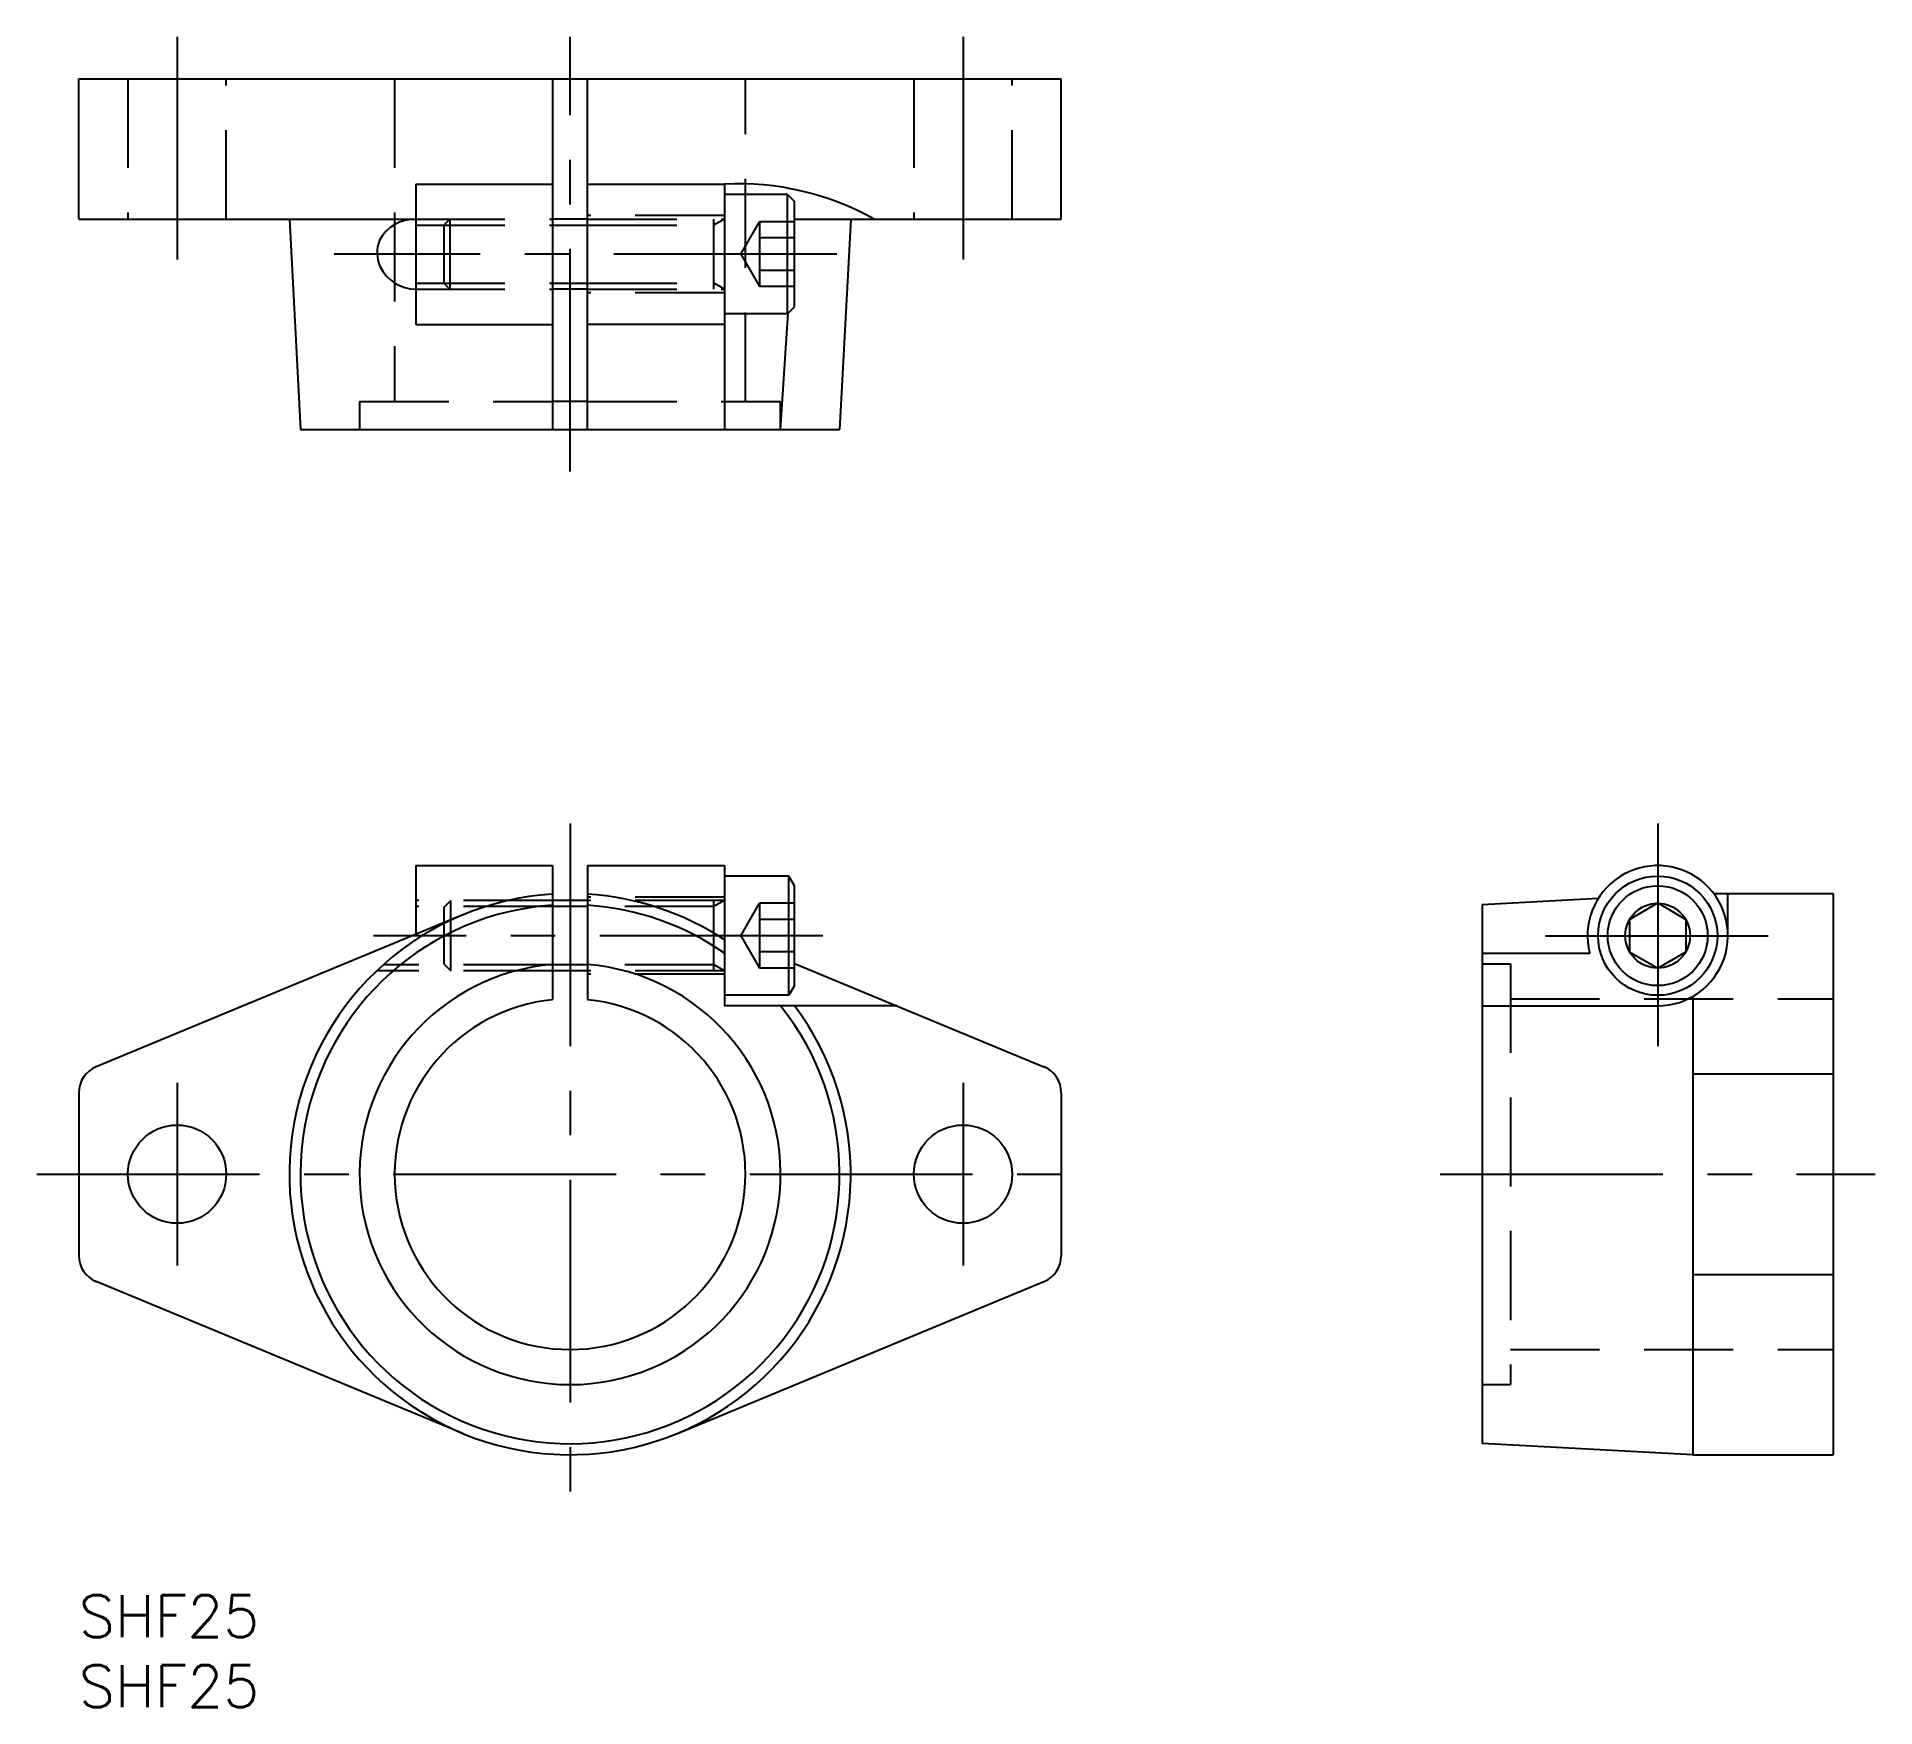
# Model space of a CAD drawing. Extents: x -3 to 128, y -8 to 111.
import ezdxf

# ---------------------------------------------------------------- set-up
doc = ezdxf.new("R2010")
doc.units = 0
doc.header["$LTSCALE"] = 0.5
doc.linetypes.add('CENTER', pattern=[50.8, 31.75, -6.35, 6.35, -6.35])
doc.linetypes.add('DASHED', pattern=[19.05, 12.7, -6.35])
for name, color, linetype in [('MSM_CENTER', 1, 'CENTER'), ('MSM_CONTINUOUS', 7, 'CONTINUOUS'), ('MSM_DASHED', 4, 'DASHED'), ('MSM_NARROW', 5, 'CONTINUOUS'), ('MSM_PART_NUMBER', 7, 'CONTINUOUS')]:
    doc.layers.add(name, color=color, linetype=linetype)
doc.styles.get("Standard").update_dxf_attribs({"font": 'txt.shx', "height": 3, "bigfont": 'bigfont.shx'})

# ---------------------------------------------------------------- blocks, each defined once
blk = doc.blocks.new('*U14')
at = {"layer": 'MSM_PART_NUMBER'}
blk.add_text('SHF25', height=3, dxfattribs=at).set_placement((0, -3))
blk = doc.blocks.new('*U15')
at = {"layer": 'MSM_PART_NUMBER'}
blk.add_text('SHF25', height=3, dxfattribs=at).set_placement((0, -8))

msp = doc.modelspace()

# ---------------------------------------------------------------- linework, layer by layer
at = {"layer": 'MSM_CENTER'}
for p, q in [((7, 111.08), (7, 95.08)), ((35, 80.08), (35, 111.08)), ((63, 111.08), (63, 95.08)), ((54, 95.58), (18.2, 95.58)), ((35, 55), (35, 7)), ((112.5, 55), (112.5, 39)), ((53, 47), (21, 47)), ((104.5, 47), (120.5, 47)), ((7, 36.5), (7, 23.5)), ((63, 36.5), (63, 23.5)), ((-3, 30), (73, 30)), ((97, 30), (128, 30))]:
    msp.add_line(p, q, dxfattribs=at)
at = {"layer": 'MSM_CONTINUOUS'}
for p, q in [((0, 98.08), (0, 108.08)), ((0, 108.08), (70, 108.08)), ((33.75, 108.08), (33.75, 83.08)), ((36.25, 83.08), (36.25, 108.08)), ((70, 98.08), (70, 108.08)), ((24, 100.58), (24, 90.58)), ((24, 100.58), (33.75, 100.58)), ((36.25, 100.58), (46, 100.58)), ((46, 100.58), (46, 83.08)), ((50.5, 99.83), (46, 99.83)), ((50.5, 91.33), (50.5, 99.83)), ((50.5, 99.83), (51, 99.33)), ((51, 91.83), (51, 99.33)), ((0, 98.08), (24, 98.08)), ((15, 98.08), (15.79, 83.08)), ((36.25, 98.08), (33.75, 98.08)), ((51, 98.08), (70, 98.08)), ((55, 98.08), (54.21, 83.08)), ((36.25, 93.08), (33.75, 93.08)), ((50.5, 91.33), (51, 91.83)), ((24, 90.58), (33.75, 90.58)), ((46, 90.58), (36.25, 90.58)), ((50.5, 91.33), (46, 91.33)), ((50, 83.08), (50.55, 91.38)), ((36.25, 85.08), (33.75, 85.08)), ((15.79, 83.08), (54.21, 83.08)), ((24, 52), (24, 47.09)), ((24, 52), (33.75, 52)), ((33.75, 52), (33.75, 42.44)), ((36.25, 52), (46, 52)), ((36.25, 52), (36.25, 42.44)), ((46, 52), (46, 42)), ((50.6, 51.25), (46, 51.25)), ((50.6, 42.75), (50.6, 51.25)), ((51, 50.56), (50.6, 51.25)), ((51, 43.44), (51, 50.56)), ((116.5, 50), (125, 50)), ((117.5, 47), (117.5, 50)), ((125, 50), (125, 10)), ((27.35, 48.48), (1.23, 37.66)), ((36.25, 49.5), (33.75, 49.5)), ((108.26, 49.65), (100, 49.21)), ((100, 49.21), (100, 10.79)), ((110.5, 48.15), (112.5, 49.35)), ((112.5, 49.35), (114.5, 48.15)), ((110.5, 48.15), (110.5, 45.85)), ((114.5, 48.15), (114.5, 45.85)), ((51, 45.02), (68.77, 37.66)), ((100, 45.75), (107.66, 45.75)), ((110.5, 45.85), (112.5, 44.69)), ((112.5, 44.69), (114.5, 45.85)), ((36.25, 44.5), (33.75, 44.5)), ((51, 43.44), (50.6, 42.75)), ((50.6, 42.75), (46, 42.75)), ((58.29, 42), (46, 42)), ((100, 42), (112.5, 42)), ((115, 42.67), (115, 10)), ((115, 37.15), (125, 37.15)), ((0, 35.81), (0, 24.19)), ((70, 35.81), (70, 24.19)), ((27.35, 11.52), (1.23, 22.34)), ((42.65, 11.52), (68.77, 22.34)), ((115, 22.85), (125, 22.85)), ((115, 10), (100, 10.79)), ((115, 10), (125, 10))]:
    msp.add_line(p, q, dxfattribs=at)
for centre, radius in [((112.5, 47), 4.25), ((112.5, 47), 3.56), ((112.5, 47), 2.31), ((7, 30), 3.5), ((63, 30), 3.5)]:
    msp.add_circle(centre, radius, dxfattribs=at)
for centre, radius, start, end in [((47.01, 80.86), 19.74, 60.6998, 92.9383), ((23.95, 95.19), 2.89, 89.0477, 151.0076), ((23.7, 95.69), 2.45, 158.5692, 204.4147), ((24.04, 95.94), 2.86, 206.1913, 269.2523), ((112.5, 47), 5, 270, 194.4359), ((35, 30), 20, 93.5833, 36.8699), ((35, 30), 20, 56.6403, 86.4174), ((35, 30), 19.21, 93.7301, 38.649), ((35, 30), 19.21, 55.0751, 86.2699), ((35, 30), 15, 94.7802, 85.2198), ((35, 30), 12.5, 95.7392, 84.2608), ((2, 35.81), 2, 112.5, 180), ((68, 35.81), 2, 0, 67.5), ((2, 24.19), 2, 180, 247.5), ((68, 24.19), 2, 292.5, 0)]:
    msp.add_arc(centre, radius, start, end, dxfattribs=at)
at = {"layer": 'MSM_DASHED'}
for p, q in [((3.5, 108.08), (3.5, 98.08)), ((10.5, 98.08), (10.5, 108.08)), ((22.5, 108.08), (22.5, 85.08)), ((47.5, 85.08), (47.5, 108.08)), ((59.5, 108.08), (59.5, 98.08)), ((66.5, 98.08), (66.5, 108.08)), ((46, 98.33), (36.25, 98.33)), ((24, 98.08), (33.75, 98.08)), ((24, 97.65), (33.75, 97.65)), ((26.43, 98.08), (26, 97.65)), ((26, 97.65), (26, 93.51)), ((26.43, 98.08), (26.43, 93.08)), ((36.25, 98.08), (46, 98.08)), ((36.25, 97.65), (45.25, 97.65)), ((45.25, 93.08), (45.25, 98.08)), ((46, 98.08), (45.25, 97.65)), ((47.17, 95.58), (48.5, 97.89)), ((48.5, 97.89), (48.5, 93.27)), ((51, 97.89), (48.5, 97.89)), ((51, 96.74), (48.5, 96.74)), ((47.17, 95.58), (48.5, 93.27)), ((51, 94.43), (48.5, 94.43)), ((24, 93.51), (33.75, 93.51)), ((24, 93.08), (33.75, 93.08)), ((26, 93.51), (26.43, 93.08)), ((36.25, 93.51), (45.25, 93.51)), ((36.25, 93.08), (46, 93.08)), ((46, 93.08), (45.25, 93.51)), ((51, 93.27), (48.5, 93.27)), ((46, 92.83), (36.25, 92.83)), ((20, 85.08), (20, 83.08)), ((20, 85.08), (33.75, 85.08)), ((36.25, 85.08), (50, 85.08)), ((50, 83.08), (50, 85.08)), ((33.75, 49.5), (24, 49.5)), ((33.75, 49.07), (24, 49.07)), ((26, 49), (26.5, 49.5)), ((26, 49), (26, 45)), ((26.5, 44.5), (26.5, 49.5)), ((46, 49.75), (36.25, 49.75)), ((46, 49.5), (36.25, 49.5)), ((45.25, 49.07), (36.25, 49.07)), ((46, 49.5), (45.25, 49.07)), ((45.25, 44.5), (45.25, 49.5)), ((47.17, 47), (48.5, 49.31)), ((51, 49.31), (48.5, 49.31)), ((48.5, 49.31), (48.5, 44.69)), ((51, 48.15), (48.5, 48.15)), ((47.17, 47), (48.5, 44.69)), ((33.75, 44.93), (21.7, 44.93)), ((26, 45), (26.5, 44.5)), ((45.25, 44.93), (36.25, 44.93)), ((46, 44.5), (45.25, 44.93)), ((51, 45.85), (48.5, 45.85)), ((51, 44.69), (48.5, 44.69)), ((100, 45), (102, 45)), ((102, 45), (102, 15)), ((33.75, 44.5), (21.23, 44.5)), ((46, 44.5), (36.25, 44.5)), ((46, 44.25), (36.25, 44.25)), ((102, 42.5), (125, 42.5)), ((102, 17.5), (125, 17.5)), ((100, 15), (102, 15))]:
    msp.add_line(p, q, dxfattribs=at)
at = {"layer": 'MSM_NARROW'}
for p, q in [((33.75, 97.65), (36.25, 97.65)), ((33.75, 93.51), (36.25, 93.51)), ((36.25, 49.07), (33.75, 49.07)), ((36.25, 44.93), (33.75, 44.93))]:
    msp.add_line(p, q, dxfattribs=at)

# ---------------------------------------------------------------- block references
at = {"layer": 'MSM_CONTINUOUS'}
for name in ['*U14', '*U15']:
    msp.add_blockref(name, (0, 0), dxfattribs=at)

doc.saveas('drawing.dxf')
